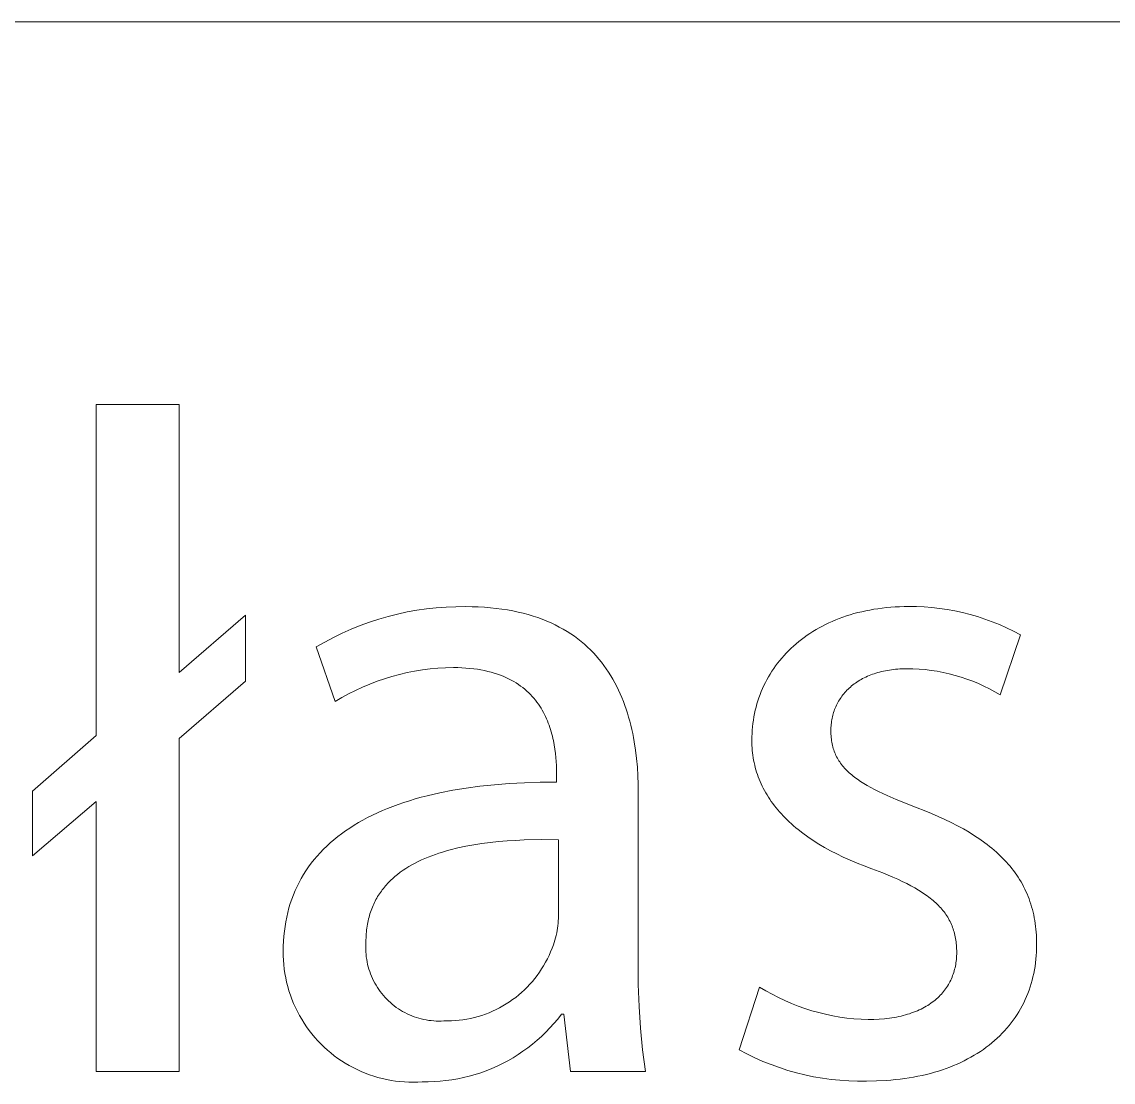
# Model space of a CAD drawing. Header units: millimetres. Extents: x -1246 to 2331, y -493 to 2006.
# Drawn here: x 1766.24 to 1807.87, y -433.34 to -392.91 of the extents above; entities that cross this region are included whole.
import ezdxf

# ---------------------------------------------------------------- set-up
doc = ezdxf.new("R2010")
doc.units = ezdxf.units.MM
doc.header["$MEASUREMENT"] = 0
doc.layers.add('Domyślny', color=7, linetype='Continuous', true_color=0x000000)

msp = doc.modelspace()

# ---------------------------------------------------------------- linework, layer by layer
at = {"layer": 'Domyślny', "color": 18, "lineweight": 15, "true_color": 0x000000}
for p, q in [((979.012, -392.905), (2327.486, -392.905)), ((1769.074, -420.116), (1769.074, -407.501)), ((1769.074, -407.501), (1772.243, -407.501)), ((1772.243, -407.501), (1772.243, -417.722)), ((1780.579, -415.486), (1780.944, -415.408)), ((1780.944, -415.408), (1781.311, -415.342)), ((1781.311, -415.342), (1781.681, -415.289)), ((1781.681, -415.289), (1782.052, -415.249)), ((1782.052, -415.249), (1782.424, -415.222)), ((1782.424, -415.222), (1782.797, -415.208)), ((1782.797, -415.208), (1783.171, -415.206)), ((1783.171, -415.206), (1783.416, -415.209)), ((1783.416, -415.209), (1783.655, -415.217)), ((1783.655, -415.217), (1783.888, -415.23)), ((1783.888, -415.23), (1784.116, -415.248)), ((1784.116, -415.248), (1784.338, -415.271)), ((1784.338, -415.271), (1784.555, -415.299)), ((1784.555, -415.299), (1784.766, -415.331)), ((1784.766, -415.331), (1784.972, -415.369)), ((1784.972, -415.369), (1785.173, -415.411)), ((1785.173, -415.411), (1785.368, -415.457)), ((1785.368, -415.457), (1785.558, -415.508)), ((1797.986, -415.473), (1798.133, -415.434)), ((1798.133, -415.434), (1798.282, -415.398)), ((1798.282, -415.398), (1798.433, -415.365)), ((1798.433, -415.365), (1798.586, -415.335)), ((1798.586, -415.335), (1798.742, -415.307)), ((1798.742, -415.307), (1798.9, -415.283)), ((1798.9, -415.283), (1799.06, -415.262)), ((1799.06, -415.262), (1799.223, -415.244)), ((1799.223, -415.244), (1799.388, -415.229)), ((1799.388, -415.229), (1799.555, -415.218)), ((1799.555, -415.218), (1799.724, -415.209)), ((1799.724, -415.209), (1799.896, -415.204)), ((1799.896, -415.204), (1800.069, -415.203)), ((1800.069, -415.203), (1800.365, -415.206)), ((1800.365, -415.206), (1800.661, -415.218)), ((1800.661, -415.218), (1800.957, -415.241)), ((1800.957, -415.241), (1801.251, -415.274)), ((1801.251, -415.274), (1801.545, -415.317)), ((1801.545, -415.317), (1801.836, -415.37)), ((1801.836, -415.37), (1802.126, -415.432)), ((1802.126, -415.432), (1802.413, -415.505)), ((1772.243, -417.722), (1774.78, -415.53)), ((1774.78, -415.53), (1774.78, -418.044)), ((1779.152, -415.925), (1779.503, -415.797)), ((1779.503, -415.797), (1779.858, -415.681)), ((1779.858, -415.681), (1780.217, -415.577)), ((1780.217, -415.577), (1780.579, -415.486)), ((1785.558, -415.508), (1785.743, -415.563)), ((1785.743, -415.563), (1785.922, -415.623)), ((1785.922, -415.623), (1786.097, -415.687)), ((1786.097, -415.687), (1786.267, -415.754)), ((1786.267, -415.754), (1786.431, -415.826)), ((1786.431, -415.826), (1786.591, -415.902)), ((1796.903, -415.884), (1797.03, -415.824)), ((1797.03, -415.824), (1797.159, -415.766)), ((1797.159, -415.766), (1797.291, -415.71)), ((1797.291, -415.71), (1797.425, -415.657)), ((1797.425, -415.657), (1797.562, -415.607)), ((1797.562, -415.607), (1797.701, -415.56)), ((1797.701, -415.56), (1797.843, -415.515)), ((1797.843, -415.515), (1797.986, -415.473)), ((1802.413, -415.505), (1802.698, -415.586)), ((1802.698, -415.586), (1802.98, -415.678)), ((1802.98, -415.678), (1803.258, -415.779)), ((1803.258, -415.779), (1803.533, -415.889)), ((1778.13, -416.381), (1778.465, -416.217)), ((1778.465, -416.217), (1778.806, -416.065)), ((1778.806, -416.065), (1779.152, -415.925)), ((1786.591, -415.902), (1786.746, -415.982)), ((1786.746, -415.982), (1786.896, -416.065)), ((1786.896, -416.065), (1787.042, -416.152)), ((1787.042, -416.152), (1787.183, -416.243)), ((1787.183, -416.243), (1787.32, -416.337)), ((1796.197, -416.299), (1796.308, -416.224)), ((1796.308, -416.224), (1796.422, -416.151)), ((1796.422, -416.151), (1796.539, -416.081)), ((1796.539, -416.081), (1796.658, -416.013)), ((1796.658, -416.013), (1796.779, -415.947)), ((1796.779, -415.947), (1796.903, -415.884)), ((1803.533, -415.889), (1803.804, -416.009)), ((1804.334, -416.275), (1803.559, -418.574)), ((1803.804, -416.009), (1804.071, -416.137)), ((1804.071, -416.137), (1804.334, -416.275)), ((1777.477, -416.743), (1777.8, -416.556)), ((1777.8, -416.556), (1778.13, -416.381)), ((1787.32, -416.337), (1787.452, -416.435)), ((1787.452, -416.435), (1787.579, -416.535)), ((1787.579, -416.535), (1787.702, -416.639)), ((1787.702, -416.639), (1787.821, -416.747)), ((1795.586, -416.794), (1795.681, -416.706)), ((1795.681, -416.706), (1795.779, -416.621)), ((1795.779, -416.621), (1795.879, -416.537)), ((1795.879, -416.537), (1795.983, -416.455)), ((1795.983, -416.455), (1796.089, -416.376)), ((1796.089, -416.376), (1796.197, -416.299)), ((1778.191, -418.827), (1777.477, -416.743)), ((1787.821, -416.747), (1787.936, -416.857)), ((1787.936, -416.857), (1788.046, -416.97)), ((1788.046, -416.97), (1788.153, -417.087)), ((1788.153, -417.087), (1788.255, -417.206)), ((1795.233, -417.165), (1795.317, -417.07)), ((1795.317, -417.07), (1795.404, -416.976)), ((1795.404, -416.976), (1795.494, -416.884)), ((1795.494, -416.884), (1795.586, -416.794)), ((1782.409, -417.536), (1782.112, -417.552)), ((1782.706, -417.529), (1782.409, -417.536)), ((1782.87, -417.531), (1782.706, -417.529)), ((1783.029, -417.536), (1782.87, -417.531)), ((1783.183, -417.546), (1783.029, -417.536)), ((1783.333, -417.558), (1783.183, -417.546)), ((1788.255, -417.206), (1788.353, -417.327)), ((1788.353, -417.327), (1788.448, -417.452)), ((1788.448, -417.452), (1788.538, -417.578)), ((1794.926, -417.566), (1794.998, -417.463)), ((1794.998, -417.463), (1795.074, -417.362)), ((1795.074, -417.362), (1795.152, -417.263)), ((1795.152, -417.263), (1795.233, -417.165)), ((1780.074, -417.952), (1779.793, -418.049)), ((1780.359, -417.865), (1780.074, -417.952)), ((1780.646, -417.788), (1780.359, -417.865)), ((1780.936, -417.721), (1780.646, -417.788)), ((1781.227, -417.663), (1780.936, -417.721)), ((1781.521, -417.616), (1781.227, -417.663)), ((1781.816, -417.579), (1781.521, -417.616)), ((1782.112, -417.552), (1781.816, -417.579)), ((1783.479, -417.575), (1783.333, -417.558)), ((1783.62, -417.594), (1783.479, -417.575)), ((1783.758, -417.617), (1783.62, -417.594)), ((1783.891, -417.643), (1783.758, -417.617)), ((1784.02, -417.672), (1783.891, -417.643)), ((1784.145, -417.704), (1784.02, -417.672)), ((1784.266, -417.739), (1784.145, -417.704)), ((1784.383, -417.777), (1784.266, -417.739)), ((1784.496, -417.818), (1784.383, -417.777)), ((1784.605, -417.861), (1784.496, -417.818)), ((1784.711, -417.907), (1784.605, -417.861)), ((1784.813, -417.955), (1784.711, -417.907)), ((1784.911, -418.006), (1784.813, -417.955)), ((1788.538, -417.578), (1788.625, -417.708)), ((1788.625, -417.708), (1788.708, -417.84)), ((1788.708, -417.84), (1788.787, -417.974)), ((1794.664, -417.992), (1794.725, -417.883)), ((1794.725, -417.883), (1794.789, -417.776)), ((1794.789, -417.776), (1794.856, -417.67)), ((1794.856, -417.67), (1794.926, -417.566)), ((1798.317, -417.949), (1798.26, -417.98)), ((1798.376, -417.918), (1798.317, -417.949)), ((1798.436, -417.889), (1798.376, -417.918)), ((1798.498, -417.861), (1798.436, -417.889)), ((1798.56, -417.834), (1798.498, -417.861)), ((1798.624, -417.808), (1798.56, -417.834)), ((1798.69, -417.784), (1798.624, -417.808)), ((1798.756, -417.761), (1798.69, -417.784)), ((1798.824, -417.739), (1798.756, -417.761)), ((1798.894, -417.718), (1798.824, -417.739)), ((1798.964, -417.699), (1798.894, -417.718)), ((1799.036, -417.681), (1798.964, -417.699)), ((1799.109, -417.664), (1799.036, -417.681)), ((1799.184, -417.648), (1799.109, -417.664)), ((1799.259, -417.634), (1799.184, -417.648)), ((1799.336, -417.622), (1799.259, -417.634)), ((1799.415, -417.61), (1799.336, -417.622)), ((1799.494, -417.601), (1799.415, -417.61)), ((1799.575, -417.592), (1799.494, -417.601)), ((1799.657, -417.585), (1799.575, -417.592)), ((1799.74, -417.58), (1799.657, -417.585)), ((1799.825, -417.576), (1799.74, -417.58)), ((1799.911, -417.574), (1799.825, -417.576)), ((1799.998, -417.573), (1799.911, -417.574)), ((1800.232, -417.576), (1799.998, -417.573)), ((1800.466, -417.588), (1800.232, -417.576)), ((1800.699, -417.607), (1800.466, -417.588)), ((1800.932, -417.635), (1800.699, -417.607)), ((1801.163, -417.67), (1800.932, -417.635)), ((1801.393, -417.714), (1801.163, -417.67)), ((1801.622, -417.765), (1801.393, -417.714)), ((1801.848, -417.825), (1801.622, -417.765)), ((1802.073, -417.892), (1801.848, -417.825)), ((1802.295, -417.967), (1802.073, -417.892)), ((1774.78, -418.044), (1772.243, -420.235)), ((1779.242, -418.272), (1778.972, -418.397)), ((1779.516, -418.156), (1779.242, -418.272)), ((1779.793, -418.049), (1779.516, -418.156)), ((1785.006, -418.059), (1784.911, -418.006)), ((1785.098, -418.115), (1785.006, -418.059)), ((1785.186, -418.172), (1785.098, -418.115)), ((1785.27, -418.232), (1785.186, -418.172)), ((1785.352, -418.293), (1785.27, -418.232)), ((1785.43, -418.357), (1785.352, -418.293)), ((1785.505, -418.422), (1785.43, -418.357)), ((1788.787, -417.974), (1788.863, -418.11)), ((1788.863, -418.11), (1788.935, -418.248)), ((1788.935, -418.248), (1789.003, -418.389)), ((1794.45, -418.443), (1794.499, -418.328)), ((1794.499, -418.328), (1794.551, -418.215)), ((1794.551, -418.215), (1794.606, -418.103)), ((1794.606, -418.103), (1794.664, -417.992)), ((1797.76, -418.352), (1797.717, -418.395)), ((1797.804, -418.311), (1797.76, -418.352)), ((1797.849, -418.27), (1797.804, -418.311)), ((1797.896, -418.23), (1797.849, -418.27)), ((1797.944, -418.191), (1797.896, -418.23)), ((1797.993, -418.154), (1797.944, -418.191)), ((1798.044, -418.117), (1797.993, -418.154)), ((1798.096, -418.081), (1798.044, -418.117)), ((1798.149, -418.046), (1798.096, -418.081)), ((1798.204, -418.013), (1798.149, -418.046)), ((1798.26, -417.98), (1798.204, -418.013)), ((1802.514, -418.05), (1802.295, -417.967)), ((1802.73, -418.14), (1802.514, -418.05)), ((1802.943, -418.237), (1802.73, -418.14)), ((1803.152, -418.342), (1802.943, -418.237)), ((1803.358, -418.455), (1803.152, -418.342)), ((1778.447, -418.675), (1778.191, -418.827)), ((1778.707, -418.531), (1778.447, -418.675)), ((1778.972, -418.397), (1778.707, -418.531)), ((1785.577, -418.489), (1785.505, -418.422)), ((1785.645, -418.558), (1785.577, -418.489)), ((1785.711, -418.628), (1785.645, -418.558)), ((1785.774, -418.7), (1785.711, -418.628)), ((1785.834, -418.773), (1785.774, -418.7)), ((1785.892, -418.848), (1785.834, -418.773)), ((1789.003, -418.389), (1789.068, -418.531)), ((1789.068, -418.531), (1789.13, -418.675)), ((1789.13, -418.675), (1789.188, -418.821)), ((1794.322, -418.795), (1794.362, -418.677)), ((1794.362, -418.677), (1794.404, -418.559)), ((1794.404, -418.559), (1794.45, -418.443)), ((1797.428, -418.765), (1797.398, -418.815)), ((1797.459, -418.716), (1797.428, -418.765)), ((1797.492, -418.668), (1797.459, -418.716)), ((1797.526, -418.62), (1797.492, -418.668)), ((1797.561, -418.573), (1797.526, -418.62)), ((1797.598, -418.527), (1797.561, -418.573)), ((1797.637, -418.482), (1797.598, -418.527)), ((1797.676, -418.438), (1797.637, -418.482)), ((1797.717, -418.395), (1797.676, -418.438)), ((1803.559, -418.574), (1803.358, -418.455)), ((1785.946, -418.923), (1785.892, -418.848)), ((1785.998, -419), (1785.946, -418.923)), ((1786.048, -419.078), (1785.998, -419)), ((1786.095, -419.157), (1786.048, -419.078)), ((1786.139, -419.236), (1786.095, -419.157)), ((1789.188, -418.821), (1789.244, -418.969)), ((1789.244, -418.969), (1789.296, -419.118)), ((1789.296, -419.118), (1789.344, -419.269)), ((1794.193, -419.282), (1794.221, -419.158)), ((1794.221, -419.158), (1794.251, -419.036)), ((1794.251, -419.036), (1794.285, -418.915)), ((1794.285, -418.915), (1794.322, -418.795)), ((1797.228, -419.181), (1797.21, -419.236)), ((1797.248, -419.127), (1797.228, -419.181)), ((1797.27, -419.073), (1797.248, -419.127)), ((1797.292, -419.02), (1797.27, -419.073)), ((1797.317, -418.968), (1797.292, -419.02)), ((1797.342, -418.916), (1797.317, -418.968)), ((1797.369, -418.865), (1797.342, -418.916)), ((1797.398, -418.815), (1797.369, -418.865)), ((1786.181, -419.317), (1786.139, -419.236)), ((1786.221, -419.398), (1786.181, -419.317)), ((1786.258, -419.48), (1786.221, -419.398)), ((1786.293, -419.562), (1786.258, -419.48)), ((1786.326, -419.645), (1786.293, -419.562)), ((1789.344, -419.269), (1789.39, -419.421)), ((1789.39, -419.421), (1789.433, -419.574)), ((1789.433, -419.574), (1789.473, -419.729)), ((1794.13, -419.657), (1794.148, -419.531)), ((1794.148, -419.531), (1794.169, -419.406)), ((1794.169, -419.406), (1794.193, -419.282)), ((1797.13, -419.576), (1797.122, -419.635)), ((1797.14, -419.518), (1797.13, -419.576)), ((1797.151, -419.461), (1797.14, -419.518)), ((1797.163, -419.404), (1797.151, -419.461)), ((1797.177, -419.348), (1797.163, -419.404)), ((1797.193, -419.292), (1797.177, -419.348)), ((1797.21, -419.236), (1797.193, -419.292)), ((1786.357, -419.728), (1786.326, -419.645)), ((1786.386, -419.812), (1786.357, -419.728)), ((1786.413, -419.895), (1786.386, -419.812)), ((1786.438, -419.979), (1786.413, -419.895)), ((1786.461, -420.063), (1786.438, -419.979)), ((1789.473, -419.729), (1789.509, -419.885)), ((1789.509, -419.885), (1789.544, -420.042)), ((1789.544, -420.042), (1789.575, -420.2)), ((1794.091, -420.171), (1794.096, -420.041)), ((1794.096, -420.041), (1794.104, -419.912)), ((1794.104, -419.912), (1794.116, -419.784)), ((1794.116, -419.784), (1794.13, -419.657)), ((1797.104, -419.872), (1797.103, -419.932)), ((1797.103, -419.932), (1797.104, -419.999)), ((1797.106, -419.812), (1797.104, -419.872)), ((1797.104, -419.999), (1797.106, -420.065)), ((1797.11, -419.752), (1797.106, -419.812)), ((1797.115, -419.693), (1797.11, -419.752)), ((1797.122, -419.635), (1797.115, -419.693)), ((1766.644, -422.237), (1769.074, -420.116)), ((1772.243, -420.235), (1772.243, -432.934)), ((1786.483, -420.146), (1786.461, -420.063)), ((1786.502, -420.23), (1786.483, -420.146)), ((1786.52, -420.313), (1786.502, -420.23)), ((1786.552, -420.479), (1786.52, -420.313)), ((1789.575, -420.2), (1789.603, -420.359)), ((1789.603, -420.359), (1789.653, -420.679)), ((1794.089, -420.301), (1794.091, -420.171)), ((1794.09, -420.398), (1794.089, -420.301)), ((1794.094, -420.494), (1794.09, -420.398)), ((1797.106, -420.065), (1797.11, -420.129)), ((1797.11, -420.129), (1797.115, -420.193)), ((1797.115, -420.193), (1797.122, -420.255)), ((1797.122, -420.255), (1797.13, -420.317)), ((1797.13, -420.317), (1797.14, -420.377)), ((1797.14, -420.377), (1797.152, -420.437)), ((1797.152, -420.437), (1797.164, -420.495)), ((1786.578, -420.642), (1786.552, -420.479)), ((1786.598, -420.803), (1786.578, -420.642)), ((1786.613, -420.96), (1786.598, -420.803)), ((1789.653, -420.679), (1789.692, -421.002)), ((1794.099, -420.59), (1794.094, -420.494)), ((1794.107, -420.685), (1794.099, -420.59)), ((1794.116, -420.78), (1794.107, -420.685)), ((1794.128, -420.874), (1794.116, -420.78)), ((1794.143, -420.968), (1794.128, -420.874)), ((1797.164, -420.495), (1797.179, -420.553)), ((1797.179, -420.553), (1797.195, -420.609)), ((1797.195, -420.609), (1797.213, -420.665)), ((1797.213, -420.665), (1797.232, -420.72)), ((1797.232, -420.72), (1797.252, -420.774)), ((1797.252, -420.774), (1797.275, -420.827)), ((1797.275, -420.827), (1797.299, -420.879)), ((1786.624, -421.114), (1786.613, -420.96)), ((1786.632, -421.263), (1786.624, -421.114)), ((1786.636, -421.406), (1786.632, -421.263)), ((1789.692, -421.002), (1789.722, -421.327)), ((1794.159, -421.061), (1794.143, -420.968)), ((1794.177, -421.153), (1794.159, -421.061)), ((1794.198, -421.245), (1794.177, -421.153)), ((1794.221, -421.337), (1794.198, -421.245)), ((1797.299, -420.879), (1797.324, -420.93)), ((1797.324, -420.93), (1797.351, -420.981)), ((1797.351, -420.981), (1797.38, -421.031)), ((1797.38, -421.031), (1797.41, -421.08)), ((1797.41, -421.08), (1797.442, -421.129)), ((1797.442, -421.129), (1797.475, -421.176)), ((1797.475, -421.176), (1797.51, -421.223)), ((1797.51, -421.223), (1797.547, -421.27)), ((1797.547, -421.27), (1797.585, -421.316)), ((1786.637, -421.543), (1786.636, -421.406)), ((1786.637, -421.901), (1786.637, -421.543)), ((1789.722, -421.327), (1789.742, -421.653)), ((1789.742, -421.653), (1789.754, -421.979)), ((1794.246, -421.428), (1794.221, -421.337)), ((1794.273, -421.518), (1794.246, -421.428)), ((1794.303, -421.607), (1794.273, -421.518)), ((1794.335, -421.696), (1794.303, -421.607)), ((1794.369, -421.785), (1794.335, -421.696)), ((1797.585, -421.316), (1797.625, -421.361)), ((1797.625, -421.361), (1797.666, -421.406)), ((1797.666, -421.406), (1797.709, -421.45)), ((1797.709, -421.45), (1797.754, -421.494)), ((1797.754, -421.494), (1797.8, -421.537)), ((1797.8, -421.537), (1797.849, -421.579)), ((1797.849, -421.579), (1797.898, -421.622)), ((1797.898, -421.622), (1797.95, -421.664)), ((1797.95, -421.664), (1798.003, -421.705)), ((1798.003, -421.705), (1798.057, -421.746)), ((1782.678, -422.208), (1783.189, -422.124)), ((1783.189, -422.124), (1783.719, -422.053)), ((1783.719, -422.053), (1784.267, -421.996)), ((1784.267, -421.996), (1784.833, -421.952)), ((1784.833, -421.952), (1785.417, -421.921)), ((1785.417, -421.921), (1786.018, -421.904)), ((1786.018, -421.904), (1786.637, -421.901)), ((1789.754, -421.979), (1789.758, -422.306)), ((1794.405, -421.872), (1794.369, -421.785)), ((1794.443, -421.959), (1794.405, -421.872)), ((1794.484, -422.046), (1794.443, -421.959)), ((1794.526, -422.132), (1794.484, -422.046)), ((1798.057, -421.746), (1798.114, -421.787)), ((1798.114, -421.787), (1798.231, -421.867)), ((1798.231, -421.867), (1798.356, -421.946)), ((1798.356, -421.946), (1798.487, -422.024)), ((1798.487, -422.024), (1798.625, -422.102)), ((1798.625, -422.102), (1798.77, -422.179)), ((1766.644, -424.702), (1766.644, -422.237)), ((1781.032, -422.604), (1781.253, -422.537)), ((1781.253, -422.537), (1781.479, -422.474)), ((1781.479, -422.474), (1781.709, -422.415)), ((1781.709, -422.415), (1782.184, -422.305)), ((1782.184, -422.305), (1782.678, -422.208)), ((1789.758, -422.306), (1789.758, -428.786)), ((1794.571, -422.217), (1794.526, -422.132)), ((1794.619, -422.302), (1794.571, -422.217)), ((1794.668, -422.386), (1794.619, -422.302)), ((1794.72, -422.469), (1794.668, -422.386)), ((1794.774, -422.551), (1794.72, -422.469)), ((1798.77, -422.179), (1798.922, -422.255)), ((1798.922, -422.255), (1799.247, -422.407)), ((1799.247, -422.407), (1799.6, -422.56)), ((1769.074, -422.63), (1766.644, -424.702)), ((1769.074, -432.934), (1769.074, -422.63)), ((1779.998, -422.983), (1780.195, -422.901)), ((1780.195, -422.901), (1780.397, -422.822)), ((1780.397, -422.822), (1780.604, -422.746)), ((1780.604, -422.746), (1780.816, -422.673)), ((1780.816, -422.673), (1781.032, -422.604)), ((1794.83, -422.633), (1794.774, -422.551)), ((1794.889, -422.715), (1794.83, -422.633)), ((1794.949, -422.795), (1794.889, -422.715)), ((1795.012, -422.875), (1794.949, -422.795)), ((1795.078, -422.954), (1795.012, -422.875)), ((1795.145, -423.033), (1795.078, -422.954)), ((1799.6, -422.56), (1800.391, -422.874)), ((1800.391, -422.874), (1800.669, -422.982)), ((1779.083, -423.441), (1779.257, -423.343)), ((1779.257, -423.343), (1779.435, -423.248)), ((1779.435, -423.248), (1779.617, -423.157)), ((1779.617, -423.157), (1779.805, -423.068)), ((1779.805, -423.068), (1779.998, -422.983)), ((1795.215, -423.111), (1795.145, -423.033)), ((1795.287, -423.188), (1795.215, -423.111)), ((1795.361, -423.264), (1795.287, -423.188)), ((1795.438, -423.34), (1795.361, -423.264)), ((1795.517, -423.415), (1795.438, -423.34)), ((1800.669, -422.982), (1800.939, -423.093)), ((1800.939, -423.093), (1801.2, -423.206)), ((1801.2, -423.206), (1801.452, -423.321)), ((1801.452, -423.321), (1801.696, -423.439)), ((1778.44, -423.863), (1778.593, -423.753)), ((1778.593, -423.753), (1778.752, -423.646)), ((1778.752, -423.646), (1778.915, -423.542)), ((1778.915, -423.542), (1779.083, -423.441)), ((1795.598, -423.489), (1795.517, -423.415)), ((1795.681, -423.563), (1795.598, -423.489)), ((1795.767, -423.635), (1795.681, -423.563)), ((1795.855, -423.707), (1795.767, -423.635)), ((1796.038, -423.849), (1795.855, -423.707)), ((1801.696, -423.439), (1801.931, -423.56)), ((1801.931, -423.56), (1802.157, -423.683)), ((1802.157, -423.683), (1802.375, -423.81)), ((1778.009, -424.212), (1778.148, -424.092)), ((1778.148, -424.092), (1778.291, -423.976)), ((1778.291, -423.976), (1778.44, -423.863)), ((1784.11, -424.199), (1783.793, -424.24)), ((1784.43, -424.165), (1784.11, -424.199)), ((1784.753, -424.138), (1784.43, -424.165)), ((1785.078, -424.117), (1784.753, -424.138)), ((1785.405, -424.102), (1785.078, -424.117)), ((1786.059, -424.088), (1785.405, -424.102)), ((1786.709, -424.093), (1786.059, -424.088)), ((1786.709, -427.094), (1786.709, -424.093)), ((1796.23, -423.988), (1796.038, -423.849)), ((1796.432, -424.124), (1796.23, -423.988)), ((1796.642, -424.256), (1796.432, -424.124)), ((1802.375, -423.81), (1802.584, -423.94)), ((1802.584, -423.94), (1802.784, -424.073)), ((1802.784, -424.073), (1802.976, -424.209)), ((1777.505, -424.719), (1777.623, -424.588)), ((1777.623, -424.588), (1777.747, -424.459)), ((1777.747, -424.459), (1777.875, -424.334)), ((1777.875, -424.334), (1778.009, -424.212)), ((1782.154, -424.607), (1782.017, -424.653)), ((1782.294, -424.562), (1782.154, -424.607)), ((1782.436, -424.52), (1782.294, -424.562)), ((1782.58, -424.481), (1782.436, -424.52)), ((1782.874, -424.408), (1782.58, -424.481)), ((1783.175, -424.344), (1782.874, -424.408)), ((1783.481, -424.288), (1783.175, -424.344)), ((1783.793, -424.24), (1783.481, -424.288)), ((1796.862, -424.385), (1796.642, -424.256)), ((1797.091, -424.511), (1796.862, -424.385)), ((1797.33, -424.634), (1797.091, -424.511)), ((1802.976, -424.209), (1803.068, -424.279)), ((1803.068, -424.279), (1803.159, -424.349)), ((1803.159, -424.349), (1803.247, -424.42)), ((1803.247, -424.42), (1803.333, -424.493)), ((1803.333, -424.493), (1803.417, -424.566)), ((1803.417, -424.566), (1803.498, -424.64)), ((1777.18, -425.131), (1777.283, -424.991)), ((1777.283, -424.991), (1777.391, -424.853)), ((1777.391, -424.853), (1777.505, -424.719)), ((1781.243, -424.985), (1781.124, -425.05)), ((1781.366, -424.924), (1781.243, -424.985)), ((1781.491, -424.864), (1781.366, -424.924)), ((1781.618, -424.808), (1781.491, -424.864)), ((1781.749, -424.754), (1781.618, -424.808)), ((1781.882, -424.702), (1781.749, -424.754)), ((1782.017, -424.653), (1781.882, -424.702)), ((1797.578, -424.753), (1797.33, -424.634)), ((1797.835, -424.869), (1797.578, -424.753)), ((1798.102, -424.982), (1797.835, -424.869)), ((1798.378, -425.091), (1798.102, -424.982)), ((1803.498, -424.64), (1803.577, -424.715)), ((1803.577, -424.715), (1803.655, -424.791)), ((1803.655, -424.791), (1803.729, -424.868)), ((1803.729, -424.868), (1803.802, -424.947)), ((1803.802, -424.947), (1803.873, -425.026)), ((1803.873, -425.026), (1803.941, -425.106)), ((1776.901, -425.569), (1776.989, -425.42)), ((1776.989, -425.42), (1777.082, -425.274)), ((1777.082, -425.274), (1777.18, -425.131)), ((1780.575, -425.415), (1780.525, -425.455)), ((1780.678, -425.336), (1780.575, -425.415)), ((1780.785, -425.26), (1780.678, -425.336)), ((1780.895, -425.187), (1780.785, -425.26)), ((1781.008, -425.117), (1780.895, -425.187)), ((1781.124, -425.05), (1781.008, -425.117)), ((1798.664, -425.197), (1798.378, -425.091)), ((1799.085, -425.358), (1798.664, -425.197)), ((1799.473, -425.519), (1799.085, -425.358)), ((1803.941, -425.106), (1804.007, -425.188)), ((1804.007, -425.188), (1804.071, -425.27)), ((1804.071, -425.27), (1804.133, -425.354)), ((1804.133, -425.354), (1804.192, -425.439)), ((1804.192, -425.439), (1804.249, -425.524)), ((1776.741, -425.876), (1776.819, -425.721)), ((1776.819, -425.721), (1776.901, -425.569)), ((1780.114, -425.855), (1780.073, -425.903)), ((1780.156, -425.807), (1780.114, -425.855)), ((1780.198, -425.76), (1780.156, -425.807)), ((1780.242, -425.714), (1780.198, -425.76)), ((1780.287, -425.669), (1780.242, -425.714)), ((1780.333, -425.625), (1780.287, -425.669)), ((1780.379, -425.581), (1780.333, -425.625)), ((1780.427, -425.539), (1780.379, -425.581)), ((1780.475, -425.497), (1780.427, -425.539)), ((1780.525, -425.455), (1780.475, -425.497)), ((1799.655, -425.6), (1799.473, -425.519)), ((1799.83, -425.681), (1799.655, -425.6)), ((1799.996, -425.764), (1799.83, -425.681)), ((1800.155, -425.846), (1799.996, -425.764)), ((1800.306, -425.93), (1800.155, -425.846)), ((1804.249, -425.524), (1804.304, -425.611)), ((1804.304, -425.611), (1804.357, -425.7)), ((1804.357, -425.7), (1804.408, -425.789)), ((1804.408, -425.789), (1804.456, -425.88)), ((1776.541, -426.358), (1776.602, -426.195)), ((1776.602, -426.195), (1776.669, -426.034)), ((1776.669, -426.034), (1776.741, -425.876)), ((1779.816, -426.264), (1779.784, -426.319)), ((1779.85, -426.21), (1779.816, -426.264)), ((1779.884, -426.157), (1779.85, -426.21)), ((1779.92, -426.104), (1779.884, -426.157)), ((1779.957, -426.053), (1779.92, -426.104)), ((1779.994, -426.002), (1779.957, -426.053)), ((1780.033, -425.952), (1779.994, -426.002)), ((1780.073, -425.903), (1780.033, -425.952)), ((1800.45, -426.015), (1800.306, -425.93)), ((1800.586, -426.101), (1800.45, -426.015)), ((1800.715, -426.188), (1800.586, -426.101)), ((1800.777, -426.232), (1800.715, -426.188)), ((1800.836, -426.277), (1800.777, -426.232)), ((1800.895, -426.321), (1800.836, -426.277)), ((1804.456, -425.88), (1804.502, -425.972)), ((1804.502, -425.972), (1804.546, -426.065)), ((1804.546, -426.065), (1804.588, -426.159)), ((1804.588, -426.159), (1804.627, -426.255)), ((1804.627, -426.255), (1804.664, -426.352)), ((1776.387, -426.866), (1776.433, -426.694)), ((1776.433, -426.694), (1776.484, -426.525)), ((1776.484, -426.525), (1776.541, -426.358)), ((1779.614, -426.667), (1779.59, -426.728)), ((1779.639, -426.607), (1779.614, -426.667)), ((1779.666, -426.548), (1779.639, -426.607)), ((1779.694, -426.489), (1779.666, -426.548)), ((1779.723, -426.432), (1779.694, -426.489)), ((1779.753, -426.375), (1779.723, -426.432)), ((1779.784, -426.319), (1779.753, -426.375)), ((1800.951, -426.367), (1800.895, -426.321)), ((1801.006, -426.412), (1800.951, -426.367)), ((1801.059, -426.458), (1801.006, -426.412)), ((1801.11, -426.505), (1801.059, -426.458)), ((1801.159, -426.552), (1801.11, -426.505)), ((1801.207, -426.599), (1801.159, -426.552)), ((1801.253, -426.647), (1801.207, -426.599)), ((1801.297, -426.696), (1801.253, -426.647)), ((1801.34, -426.745), (1801.297, -426.696)), ((1804.664, -426.352), (1804.699, -426.45)), ((1804.699, -426.45), (1804.732, -426.549)), ((1804.732, -426.549), (1804.762, -426.65)), ((1804.762, -426.65), (1804.79, -426.753)), ((1776.312, -427.219), (1776.347, -427.041)), ((1776.347, -427.041), (1776.387, -426.866)), ((1779.47, -427.114), (1779.454, -427.181)), ((1779.487, -427.047), (1779.47, -427.114)), ((1779.505, -426.982), (1779.487, -427.047)), ((1779.524, -426.917), (1779.505, -426.982)), ((1779.545, -426.853), (1779.524, -426.917)), ((1779.567, -426.79), (1779.545, -426.853)), ((1779.59, -426.728), (1779.567, -426.79)), ((1786.706, -427.187), (1786.709, -427.094)), ((1801.381, -426.794), (1801.34, -426.745)), ((1801.42, -426.844), (1801.381, -426.794)), ((1801.458, -426.895), (1801.42, -426.844)), ((1801.494, -426.946), (1801.458, -426.895)), ((1801.529, -426.997), (1801.494, -426.946)), ((1801.561, -427.05), (1801.529, -426.997)), ((1801.593, -427.103), (1801.561, -427.05)), ((1801.622, -427.157), (1801.593, -427.103)), ((1804.79, -426.753), (1804.816, -426.856)), ((1804.816, -426.856), (1804.84, -426.961)), ((1804.84, -426.961), (1804.862, -427.068)), ((1804.862, -427.068), (1804.881, -427.175)), ((1776.258, -427.583), (1776.282, -427.4)), ((1776.282, -427.4), (1776.312, -427.219)), ((1779.396, -427.533), (1779.388, -427.607)), ((1779.405, -427.461), (1779.396, -427.533)), ((1779.415, -427.39), (1779.405, -427.461)), ((1779.427, -427.319), (1779.415, -427.39)), ((1779.44, -427.25), (1779.427, -427.319)), ((1779.454, -427.181), (1779.44, -427.25)), ((1786.666, -427.557), (1786.68, -427.465)), ((1786.68, -427.465), (1786.692, -427.373)), ((1786.692, -427.373), (1786.7, -427.28)), ((1786.7, -427.28), (1786.706, -427.187)), ((1801.651, -427.211), (1801.622, -427.157)), ((1801.677, -427.266), (1801.651, -427.211)), ((1801.702, -427.321), (1801.677, -427.266)), ((1801.726, -427.378), (1801.702, -427.321)), ((1801.748, -427.435), (1801.726, -427.378)), ((1801.768, -427.493), (1801.748, -427.435)), ((1801.787, -427.551), (1801.768, -427.493)), ((1804.881, -427.175), (1804.898, -427.285)), ((1804.898, -427.285), (1804.912, -427.396)), ((1804.912, -427.396), (1804.925, -427.508)), ((1804.925, -427.508), (1804.935, -427.621)), ((1776.225, -427.959), (1776.239, -427.77)), ((1776.239, -427.77), (1776.258, -427.583)), ((1779.374, -427.832), (1779.371, -427.91)), ((1779.371, -427.91), (1779.371, -427.988)), ((1779.377, -427.756), (1779.374, -427.832)), ((1779.382, -427.681), (1779.377, -427.756)), ((1779.388, -427.607), (1779.382, -427.681)), ((1786.55, -428.008), (1786.579, -427.919)), ((1786.579, -427.919), (1786.605, -427.83)), ((1786.605, -427.83), (1786.628, -427.74)), ((1786.628, -427.74), (1786.648, -427.649)), ((1786.648, -427.649), (1786.666, -427.557)), ((1801.805, -427.611), (1801.787, -427.551)), ((1801.821, -427.671), (1801.805, -427.611)), ((1801.835, -427.732), (1801.821, -427.671)), ((1801.848, -427.794), (1801.835, -427.732)), ((1801.86, -427.856), (1801.848, -427.794)), ((1801.87, -427.92), (1801.86, -427.856)), ((1801.879, -427.984), (1801.87, -427.92)), ((1804.935, -427.621), (1804.943, -427.737)), ((1804.943, -427.737), (1804.949, -427.853)), ((1804.949, -427.853), (1804.952, -427.972)), ((1776.214, -428.345), (1776.217, -428.151)), ((1776.215, -428.515), (1776.214, -428.345)), ((1776.217, -428.151), (1776.225, -427.959)), ((1779.365, -428.084), (1779.362, -428.179)), ((1779.362, -428.179), (1779.362, -428.275)), ((1779.362, -428.275), (1779.366, -428.371)), ((1779.371, -427.988), (1779.365, -428.084)), ((1786.413, -428.37), (1786.468, -428.234)), ((1786.468, -428.234), (1786.518, -428.095)), ((1786.518, -428.095), (1786.55, -428.008)), ((1801.887, -428.049), (1801.879, -427.984)), ((1801.893, -428.116), (1801.887, -428.049)), ((1801.898, -428.183), (1801.893, -428.116)), ((1801.901, -428.251), (1801.898, -428.183)), ((1801.903, -428.319), (1801.901, -428.251)), ((1801.904, -428.389), (1801.903, -428.319)), ((1804.951, -428.234), (1804.946, -428.375)), ((1804.953, -428.091), (1804.951, -428.234)), ((1804.952, -427.972), (1804.953, -428.091)), ((1776.222, -428.686), (1776.215, -428.515)), ((1776.235, -428.855), (1776.222, -428.686)), ((1779.366, -428.371), (1779.373, -428.467)), ((1779.373, -428.467), (1779.383, -428.562)), ((1779.383, -428.562), (1779.397, -428.657)), ((1779.397, -428.657), (1779.413, -428.752)), ((1779.413, -428.752), (1779.434, -428.846)), ((1786.148, -428.896), (1786.221, -428.768)), ((1786.221, -428.768), (1786.29, -428.638)), ((1786.29, -428.638), (1786.354, -428.505)), ((1786.354, -428.505), (1786.413, -428.37)), ((1801.865, -428.847), (1801.875, -428.783)), ((1801.875, -428.783), (1801.884, -428.718)), ((1801.884, -428.718), (1801.891, -428.654)), ((1801.891, -428.654), (1801.897, -428.588)), ((1801.897, -428.588), (1801.901, -428.522)), ((1801.901, -428.522), (1801.903, -428.456)), ((1801.903, -428.456), (1801.904, -428.389)), ((1804.925, -428.652), (1804.91, -428.789)), ((1804.938, -428.514), (1804.925, -428.652)), ((1804.946, -428.375), (1804.938, -428.514)), ((1776.254, -429.025), (1776.235, -428.855)), ((1776.278, -429.193), (1776.254, -429.025)), ((1776.309, -429.361), (1776.278, -429.193)), ((1779.434, -428.846), (1779.457, -428.939)), ((1779.457, -428.939), (1779.483, -429.031)), ((1779.483, -429.031), (1779.513, -429.122)), ((1779.513, -429.122), (1779.546, -429.212)), ((1785.904, -429.264), (1785.989, -429.144)), ((1785.989, -429.144), (1786.071, -429.021)), ((1786.071, -429.021), (1786.148, -428.896)), ((1789.758, -428.786), (1789.759, -429.618)), ((1801.77, -429.217), (1801.79, -429.156)), ((1801.79, -429.156), (1801.808, -429.096)), ((1801.808, -429.096), (1801.825, -429.034)), ((1801.825, -429.034), (1801.84, -428.972)), ((1801.84, -428.972), (1801.853, -428.91)), ((1801.853, -428.91), (1801.865, -428.847)), ((1804.843, -429.191), (1804.814, -429.321)), ((1804.869, -429.058), (1804.843, -429.191)), ((1804.891, -428.925), (1804.869, -429.058)), ((1804.91, -428.789), (1804.891, -428.925)), ((1776.345, -429.527), (1776.309, -429.361)), ((1776.386, -429.692), (1776.345, -429.527)), ((1779.546, -429.212), (1779.581, -429.301)), ((1779.581, -429.301), (1779.62, -429.389)), ((1779.62, -429.389), (1779.662, -429.475)), ((1779.662, -429.475), (1779.707, -429.56)), ((1779.707, -429.56), (1779.754, -429.643)), ((1785.522, -429.712), (1785.623, -429.605)), ((1785.623, -429.605), (1785.72, -429.494)), ((1785.72, -429.494), (1785.814, -429.381)), ((1785.814, -429.381), (1785.904, -429.264)), ((1789.759, -429.618), (1789.787, -430.449)), ((1801.552, -429.671), (1801.585, -429.617)), ((1801.585, -429.617), (1801.616, -429.562)), ((1801.616, -429.562), (1801.646, -429.506)), ((1801.646, -429.506), (1801.674, -429.45)), ((1801.674, -429.45), (1801.7, -429.393)), ((1801.7, -429.393), (1801.725, -429.335)), ((1801.725, -429.335), (1801.748, -429.276)), ((1801.748, -429.276), (1801.77, -429.217)), ((1804.745, -429.578), (1804.706, -429.704)), ((1804.781, -429.451), (1804.745, -429.578)), ((1804.814, -429.321), (1804.781, -429.451)), ((1776.434, -429.856), (1776.386, -429.692)), ((1776.487, -430.017), (1776.434, -429.856)), ((1776.546, -430.177), (1776.487, -430.017)), ((1779.754, -429.643), (1779.805, -429.725)), ((1779.805, -429.725), (1779.858, -429.805)), ((1779.858, -429.805), (1779.914, -429.883)), ((1779.914, -429.883), (1779.973, -429.959)), ((1779.973, -429.959), (1780.034, -430.033)), ((1780.034, -430.033), (1780.098, -430.104)), ((1785.082, -430.103), (1785.197, -430.011)), ((1785.197, -430.011), (1785.308, -429.915)), ((1785.308, -429.915), (1785.417, -429.815)), ((1785.417, -429.815), (1785.522, -429.712)), ((1793.601, -432.106), (1794.387, -429.712)), ((1794.387, -429.712), (1794.621, -429.853)), ((1794.621, -429.853), (1794.86, -429.986)), ((1794.86, -429.986), (1795.104, -430.112)), ((1801.229, -430.071), (1801.275, -430.025)), ((1801.275, -430.025), (1801.32, -429.977)), ((1801.32, -429.977), (1801.362, -429.928)), ((1801.362, -429.928), (1801.404, -429.878)), ((1801.404, -429.878), (1801.443, -429.828)), ((1801.443, -429.828), (1801.481, -429.776)), ((1801.481, -429.776), (1801.517, -429.724)), ((1801.517, -429.724), (1801.552, -429.671)), ((1804.618, -429.951), (1804.569, -430.072)), ((1804.664, -429.829), (1804.618, -429.951)), ((1804.706, -429.704), (1804.664, -429.829)), ((1776.61, -430.335), (1776.546, -430.177)), ((1776.679, -430.491), (1776.61, -430.335)), ((1780.098, -430.104), (1780.164, -430.174)), ((1780.164, -430.174), (1780.232, -430.241)), ((1780.232, -430.241), (1780.303, -430.306)), ((1780.303, -430.306), (1780.376, -430.368)), ((1780.376, -430.368), (1780.451, -430.428)), ((1780.451, -430.428), (1780.528, -430.485)), ((1784.464, -430.502), (1784.593, -430.431)), ((1784.593, -430.431), (1784.719, -430.355)), ((1784.719, -430.355), (1784.843, -430.275)), ((1784.843, -430.275), (1784.964, -430.191)), ((1784.964, -430.191), (1785.082, -430.103)), ((1789.787, -430.449), (1789.842, -431.279)), ((1795.104, -430.112), (1795.351, -430.229)), ((1795.351, -430.229), (1795.602, -430.338)), ((1795.602, -430.338), (1795.857, -430.438)), ((1795.857, -430.438), (1796.115, -430.529)), ((1800.674, -430.482), (1800.737, -430.446)), ((1800.737, -430.446), (1800.799, -430.409)), ((1800.799, -430.409), (1800.858, -430.37)), ((1800.858, -430.37), (1800.916, -430.331)), ((1800.916, -430.331), (1800.973, -430.29)), ((1800.973, -430.29), (1801.027, -430.249)), ((1801.027, -430.249), (1801.08, -430.206)), ((1801.08, -430.206), (1801.131, -430.162)), ((1801.131, -430.162), (1801.181, -430.117)), ((1801.181, -430.117), (1801.229, -430.071)), ((1804.402, -430.424), (1804.34, -430.538)), ((1804.461, -430.309), (1804.402, -430.424)), ((1804.517, -430.191), (1804.461, -430.309)), ((1804.569, -430.072), (1804.517, -430.191)), ((1776.754, -430.643), (1776.679, -430.491)), ((1776.834, -430.794), (1776.754, -430.643)), ((1776.919, -430.941), (1776.834, -430.794)), ((1780.528, -430.485), (1780.607, -430.54)), ((1780.607, -430.54), (1780.688, -430.592)), ((1780.688, -430.592), (1780.77, -430.641)), ((1780.77, -430.641), (1780.854, -430.687)), ((1780.854, -430.687), (1780.94, -430.73)), ((1780.94, -430.73), (1781.027, -430.77)), ((1781.027, -430.77), (1781.115, -430.807)), ((1781.115, -430.807), (1781.205, -430.841)), ((1781.205, -430.841), (1781.296, -430.872)), ((1783.504, -430.872), (1783.646, -430.833)), ((1783.646, -430.833), (1783.787, -430.79)), ((1783.787, -430.79), (1783.926, -430.741)), ((1783.926, -430.741), (1784.064, -430.688)), ((1784.064, -430.688), (1784.199, -430.631)), ((1784.199, -430.631), (1784.333, -430.569)), ((1784.333, -430.569), (1784.464, -430.502)), ((1786.828, -430.751), (1786.687, -430.93)), ((1786.923, -430.751), (1786.828, -430.751)), ((1787.173, -432.931), (1786.923, -430.751)), ((1796.115, -430.529), (1796.376, -430.612)), ((1796.376, -430.612), (1796.639, -430.686)), ((1796.639, -430.686), (1796.905, -430.751)), ((1796.905, -430.751), (1797.173, -430.807)), ((1797.173, -430.807), (1797.443, -430.854)), ((1797.443, -430.854), (1797.714, -430.892)), ((1799.521, -430.871), (1799.61, -430.854)), ((1799.61, -430.854), (1799.697, -430.837)), ((1799.697, -430.837), (1799.783, -430.817)), ((1799.783, -430.817), (1799.867, -430.797)), ((1799.867, -430.797), (1799.949, -430.775)), ((1799.949, -430.775), (1800.029, -430.751)), ((1800.029, -430.751), (1800.108, -430.726)), ((1800.108, -430.726), (1800.185, -430.7)), ((1800.185, -430.7), (1800.26, -430.673)), ((1800.26, -430.673), (1800.333, -430.644)), ((1800.333, -430.644), (1800.405, -430.614)), ((1800.405, -430.614), (1800.475, -430.583)), ((1800.475, -430.583), (1800.543, -430.551)), ((1800.543, -430.551), (1800.61, -430.517)), ((1800.61, -430.517), (1800.674, -430.482)), ((1804.207, -430.76), (1804.135, -430.868)), ((1804.275, -430.65), (1804.207, -430.76)), ((1804.34, -430.538), (1804.275, -430.65)), ((1777.009, -431.086), (1776.919, -430.941)), ((1777.104, -431.227), (1777.009, -431.086)), ((1777.204, -431.365), (1777.104, -431.227)), ((1781.296, -430.872), (1781.388, -430.9)), ((1781.388, -430.9), (1781.48, -430.925)), ((1781.48, -430.925), (1781.574, -430.947)), ((1781.574, -430.947), (1781.668, -430.965)), ((1781.668, -430.965), (1781.763, -430.98)), ((1781.763, -430.98), (1781.858, -430.992)), ((1781.858, -430.992), (1781.953, -431)), ((1781.953, -431), (1782.049, -431.006)), ((1782.049, -431.006), (1782.145, -431.008)), ((1782.145, -431.008), (1782.241, -431.006)), ((1782.241, -431.006), (1782.337, -431.002)), ((1782.337, -431.002), (1782.484, -431.003)), ((1782.484, -431.003), (1782.631, -430.999)), ((1782.631, -430.999), (1782.778, -430.99)), ((1782.778, -430.99), (1782.925, -430.977)), ((1782.925, -430.977), (1783.071, -430.958)), ((1783.071, -430.958), (1783.216, -430.934)), ((1783.216, -430.934), (1783.361, -430.905)), ((1783.361, -430.905), (1783.504, -430.872)), ((1786.389, -431.271), (1786.23, -431.434)), ((1786.541, -431.103), (1786.389, -431.271)), ((1786.687, -430.93), (1786.541, -431.103)), ((1789.842, -431.279), (1789.924, -432.107)), ((1797.714, -430.892), (1797.986, -430.921)), ((1797.986, -430.921), (1798.259, -430.94)), ((1798.259, -430.94), (1798.533, -430.95)), ((1798.533, -430.95), (1798.744, -430.947)), ((1798.744, -430.947), (1798.949, -430.937)), ((1798.949, -430.937), (1799.147, -430.921)), ((1799.147, -430.921), (1799.243, -430.911)), ((1799.243, -430.911), (1799.337, -430.899)), ((1799.337, -430.899), (1799.43, -430.886)), ((1799.43, -430.886), (1799.521, -430.871)), ((1803.818, -431.281), (1803.73, -431.379)), ((1803.902, -431.181), (1803.818, -431.281)), ((1803.983, -431.079), (1803.902, -431.181)), ((1804.061, -430.974), (1803.983, -431.079)), ((1804.135, -430.868), (1804.061, -430.974)), ((1777.309, -431.499), (1777.204, -431.365)), ((1777.418, -431.63), (1777.309, -431.499)), ((1777.532, -431.757), (1777.418, -431.63)), ((1786.067, -431.591), (1785.898, -431.742)), ((1786.23, -431.434), (1786.067, -431.591)), ((1803.45, -431.661), (1803.351, -431.75)), ((1803.547, -431.569), (1803.45, -431.661)), ((1803.64, -431.475), (1803.547, -431.569)), ((1803.73, -431.379), (1803.64, -431.475)), ((1777.65, -431.879), (1777.532, -431.757)), ((1777.772, -431.998), (1777.65, -431.879)), ((1777.898, -432.113), (1777.772, -431.998)), ((1778.028, -432.223), (1777.898, -432.113)), ((1785.544, -432.027), (1785.36, -432.16)), ((1785.723, -431.888), (1785.544, -432.027)), ((1785.898, -431.742), (1785.723, -431.888)), ((1789.924, -432.107), (1790.032, -432.931)), ((1793.9, -432.263), (1793.601, -432.106)), ((1802.923, -432.086), (1802.808, -432.165)), ((1803.034, -432.006), (1802.923, -432.086)), ((1803.143, -431.923), (1803.034, -432.006)), ((1803.248, -431.838), (1803.143, -431.923)), ((1803.351, -431.75), (1803.248, -431.838)), ((1778.161, -432.328), (1778.028, -432.223)), ((1778.299, -432.429), (1778.161, -432.328)), ((1778.439, -432.525), (1778.299, -432.429)), ((1778.583, -432.616), (1778.439, -432.525)), ((1784.782, -432.519), (1784.581, -432.625)), ((1784.979, -432.406), (1784.782, -432.519)), ((1785.172, -432.286), (1784.979, -432.406)), ((1785.36, -432.16), (1785.172, -432.286)), ((1794.204, -432.409), (1793.9, -432.263)), ((1794.512, -432.545), (1794.204, -432.409)), ((1802.192, -432.52), (1802.06, -432.584)), ((1802.321, -432.454), (1802.192, -432.52)), ((1802.447, -432.385), (1802.321, -432.454)), ((1802.571, -432.314), (1802.447, -432.385)), ((1802.691, -432.241), (1802.571, -432.314)), ((1802.808, -432.165), (1802.691, -432.241)), ((1772.243, -432.934), (1769.074, -432.934)), ((1778.73, -432.702), (1778.583, -432.616)), ((1778.88, -432.783), (1778.73, -432.702)), ((1779.032, -432.859), (1778.88, -432.783)), ((1779.187, -432.929), (1779.032, -432.859)), ((1779.345, -432.994), (1779.187, -432.929)), ((1783.959, -432.9), (1783.746, -432.977)), ((1784.17, -432.815), (1783.959, -432.9)), ((1784.377, -432.724), (1784.17, -432.815)), ((1784.581, -432.625), (1784.377, -432.724)), ((1790.032, -432.931), (1787.173, -432.931)), ((1794.826, -432.67), (1794.512, -432.545)), ((1795.143, -432.784), (1794.826, -432.67)), ((1795.465, -432.887), (1795.143, -432.784)), ((1795.789, -432.979), (1795.465, -432.887)), ((1801.209, -432.913), (1801.058, -432.958)), ((1801.358, -432.864), (1801.209, -432.913)), ((1801.504, -432.814), (1801.358, -432.864)), ((1801.647, -432.76), (1801.504, -432.814)), ((1801.788, -432.704), (1801.647, -432.76)), ((1801.925, -432.645), (1801.788, -432.704)), ((1802.06, -432.584), (1801.925, -432.645)), ((1779.504, -433.054), (1779.345, -432.994)), ((1779.666, -433.108), (1779.504, -433.054)), ((1779.829, -433.157), (1779.666, -433.108)), ((1779.994, -433.199), (1779.829, -433.157)), ((1780.16, -433.237), (1779.994, -433.199)), ((1780.327, -433.268), (1780.16, -433.237)), ((1780.496, -433.294), (1780.327, -433.268)), ((1780.665, -433.313), (1780.496, -433.294)), ((1780.834, -433.327), (1780.665, -433.313)), ((1781.004, -433.335), (1780.834, -433.327)), ((1781.175, -433.338), (1781.004, -433.335)), ((1781.345, -433.334), (1781.175, -433.338)), ((1781.515, -433.324), (1781.345, -433.334)), ((1781.742, -433.325), (1781.515, -433.324)), ((1781.969, -433.318), (1781.742, -433.325)), ((1782.195, -433.302), (1781.969, -433.318)), ((1782.421, -433.279), (1782.195, -433.302)), ((1782.645, -433.248), (1782.421, -433.279)), ((1782.869, -433.209), (1782.645, -433.248)), ((1783.091, -433.163), (1782.869, -433.209)), ((1783.311, -433.108), (1783.091, -433.163)), ((1783.53, -433.046), (1783.311, -433.108)), ((1783.746, -432.977), (1783.53, -433.046)), ((1796.117, -433.059), (1795.789, -432.979)), ((1796.447, -433.128), (1796.117, -433.059)), ((1796.78, -433.185), (1796.447, -433.128)), ((1797.114, -433.231), (1796.78, -433.185)), ((1797.45, -433.265), (1797.114, -433.231)), ((1797.786, -433.287), (1797.45, -433.265)), ((1798.124, -433.298), (1797.786, -433.287)), ((1798.461, -433.297), (1798.124, -433.298)), ((1798.841, -433.291), (1798.461, -433.297)), ((1799.211, -433.272), (1798.841, -433.291)), ((1799.392, -433.258), (1799.211, -433.272)), ((1799.571, -433.241), (1799.392, -433.258)), ((1799.747, -433.221), (1799.571, -433.241)), ((1799.92, -433.198), (1799.747, -433.221)), ((1800.091, -433.173), (1799.92, -433.198)), ((1800.258, -433.144), (1800.091, -433.173)), ((1800.424, -433.112), (1800.258, -433.144)), ((1800.586, -433.078), (1800.424, -433.112)), ((1800.746, -433.041), (1800.586, -433.078)), ((1800.903, -433.001), (1800.746, -433.041)), ((1801.058, -432.958), (1800.903, -433.001))]:
    msp.add_line(p, q, dxfattribs=at)

doc.saveas('drawing.dxf')
